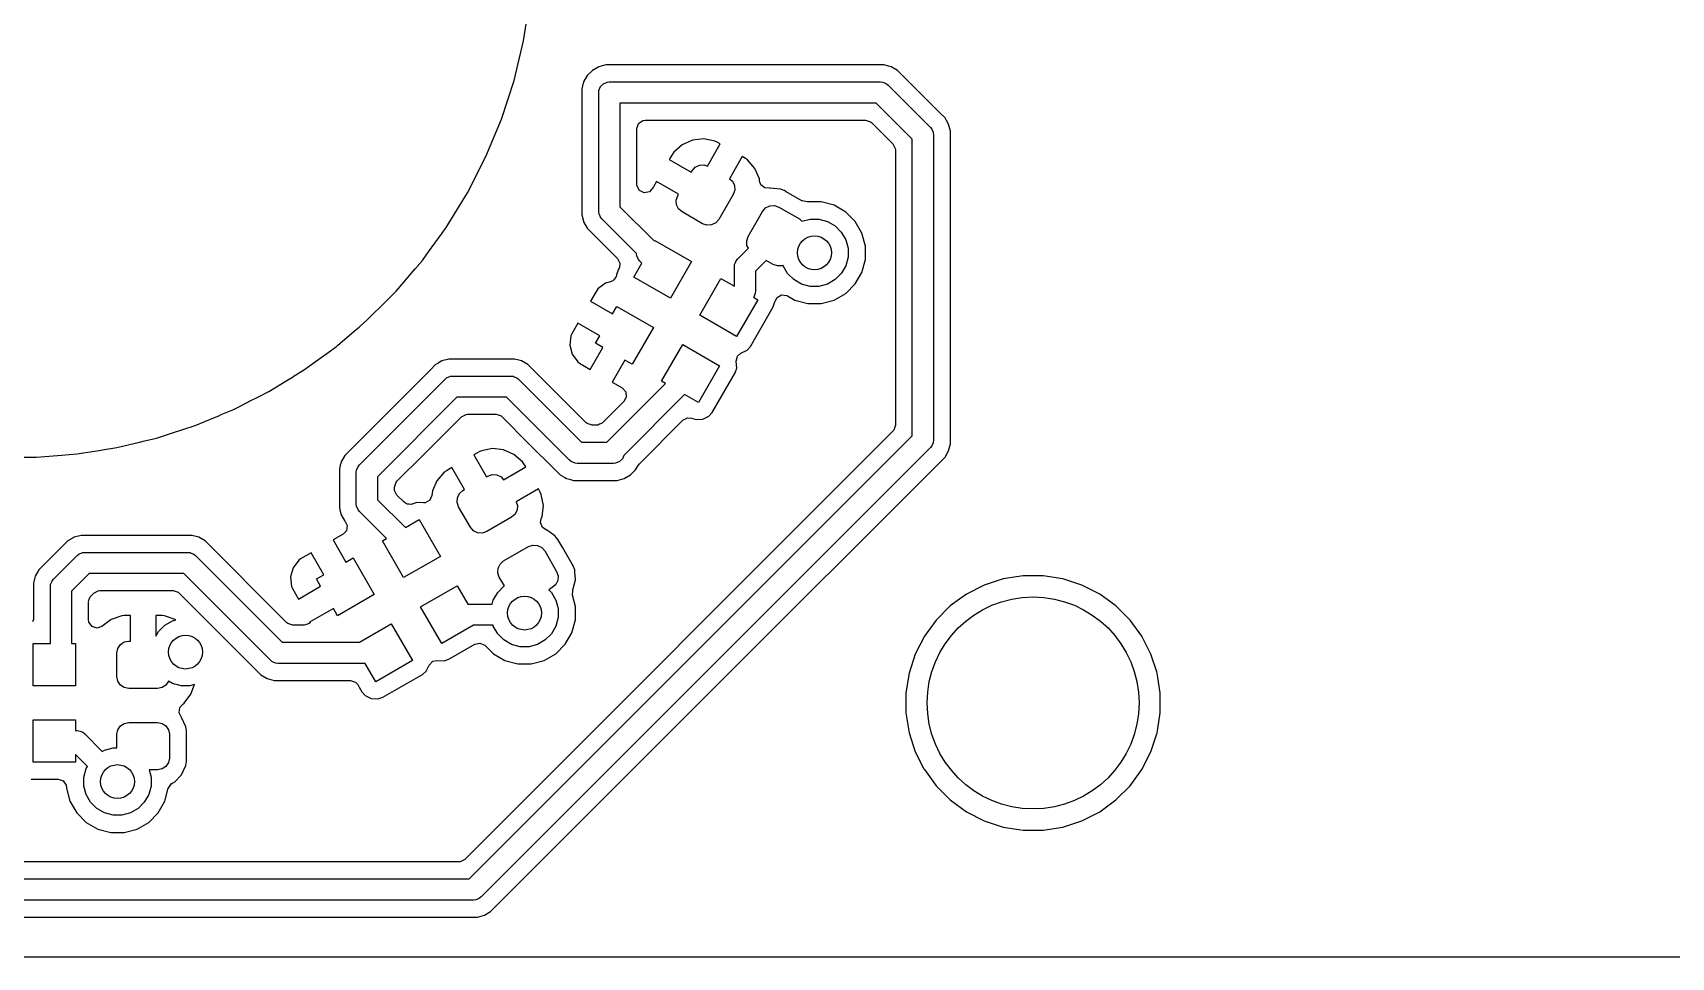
# Model space of a CAD drawing. Extents: x 0.79 to 7.64, y -5.35 to -0.98.
# Drawn here: x 1.268 to 2.029, y -5.354 to -4.925 of the extents above; entities that cross this region are included whole.
import ezdxf

# ---------------------------------------------------------------- set-up
doc = ezdxf.new("R2010")
doc.units = 0
doc.header["$MEASUREMENT"] = 0
doc.layers.add('BLACK', color=7, linetype='CONTINUOUS')

msp = doc.modelspace()

# ---------------------------------------------------------------- linework, layer by layer
at = {"layer": 'BLACK', "linetype": 'CONTINUOUS'}
for p, q in [((1.49559, -4.92878), (1.49854, -4.91014)), ((1.49118, -4.94713), (1.49559, -4.92878)), ((1.52518, -4.94489), (1.52349, -4.94781)), ((1.52756, -4.9425), (1.52518, -4.94489)), ((1.53049, -4.94081), (1.52756, -4.9425)), ((1.53375, -4.93994), (1.53049, -4.94081)), ((1.53712, -4.93994), (1.53375, -4.93994)), ((1.6631, -4.93994), (1.53712, -4.93994)), ((1.6651, -4.94048), (1.6631, -4.93994)), ((1.66636, -4.94081), (1.6651, -4.94048)), ((1.66929, -4.9425), (1.66636, -4.94081)), ((1.66636, -4.94081), (1.66636, -4.94081)), ((1.68897, -4.96219), (1.66929, -4.9425)), ((1.66929, -4.9425), (1.66929, -4.9425)), ((1.66929, -4.9425), (1.66929, -4.9425)), ((1.48535, -4.96508), (1.49118, -4.94713)), ((1.52349, -4.94781), (1.52262, -4.95107)), ((1.52262, -4.95107), (1.52262, -5.00619)), ((1.53051, -4.95276), (1.53061, -4.9518)), ((1.53051, -5.00787), (1.53051, -4.95276)), ((1.53061, -4.9518), (1.53134, -4.95002)), ((1.53134, -4.95002), (1.5327, -4.94866)), ((1.5327, -4.94866), (1.53447, -4.94793)), ((1.53447, -4.94793), (1.53543, -4.94783)), ((1.53543, -4.94783), (1.66142, -4.94783)), ((1.66142, -4.94783), (1.66238, -4.94793)), ((1.66238, -4.94793), (1.66238, -4.94793)), ((1.66238, -4.94793), (1.6629, -4.94814)), ((1.6629, -4.94814), (1.66415, -4.94866)), ((1.66415, -4.94866), (1.66415, -4.94866)), ((1.66415, -4.94866), (1.6649, -4.94928)), ((1.6649, -4.94928), (1.68458, -4.96896)), ((1.65938, -4.95768), (1.54035, -4.95768)), ((1.54035, -4.95768), (1.54035, -5.00584)), ((1.67618, -4.97448), (1.65938, -4.95768)), ((1.69136, -4.96457), (1.68897, -4.96219)), ((1.68897, -4.96219), (1.68897, -4.96219)), ((1.47813, -4.98252), (1.48535, -4.96508)), ((1.54825, -4.96947), (1.54899, -4.96718)), ((1.54825, -4.98386), (1.54825, -4.96947)), ((1.54899, -4.96718), (1.55094, -4.96576)), ((1.55094, -4.96576), (1.55215, -4.96557)), ((1.55215, -4.96557), (1.65449, -4.96557)), ((1.65449, -4.96557), (1.65679, -4.96632)), ((1.65679, -4.96632), (1.65725, -4.96671)), ((1.65725, -4.96671), (1.66715, -4.97661)), ((1.68458, -4.96896), (1.68519, -4.96971)), ((1.68519, -4.96971), (1.68583, -4.97124)), ((1.69203, -4.96573), (1.69136, -4.96457)), ((1.69136, -4.96457), (1.69136, -4.96457)), ((1.69136, -4.96457), (1.69136, -4.96457)), ((1.69304, -4.96749), (1.69203, -4.96573)), ((1.69203, -4.96573), (1.69203, -4.96573)), ((1.69392, -4.97075), (1.69304, -4.96749)), ((1.69304, -4.96749), (1.69304, -4.96749)), ((1.56934, -4.97701), (1.56539, -4.98041)), ((1.57413, -4.97492), (1.56934, -4.97701)), ((1.57932, -4.97434), (1.57413, -4.97492)), ((1.57413, -4.97492), (1.57413, -4.97492)), ((1.58445, -4.97531), (1.57932, -4.97434)), ((1.57932, -4.97434), (1.57932, -4.97434)), ((1.58104, -4.98694), (1.58698, -4.97664)), ((1.58552, -4.9758), (1.58445, -4.97531)), ((1.58445, -4.97531), (1.58445, -4.97531)), ((1.58698, -4.97664), (1.58552, -4.9758)), ((1.66715, -4.97661), (1.66824, -4.97875)), ((1.67618, -5.11213), (1.67618, -4.97448)), ((1.68583, -4.97124), (1.68593, -4.97148)), ((1.68593, -4.97148), (1.68602, -4.97244)), ((1.68602, -4.97244), (1.68602, -5.11417)), ((1.69392, -5.00349), (1.69392, -4.97075)), ((1.46956, -4.99934), (1.47813, -4.98252)), ((1.54825, -4.99547), (1.54825, -4.98386)), ((1.56471, -4.98137), (1.56327, -4.98386)), ((1.56327, -4.98386), (1.5735, -4.98977)), ((1.56539, -4.98041), (1.56471, -4.98137)), ((1.59721, -4.98255), (1.59127, -4.99284)), ((1.59868, -4.98339), (1.59721, -4.98255)), ((1.59721, -4.98255), (1.59721, -4.98255)), ((1.59964, -4.98407), (1.59868, -4.98339)), ((1.60304, -4.98803), (1.59964, -4.98407)), ((1.59964, -4.98407), (1.59964, -4.98407)), ((1.66824, -4.97875), (1.66829, -4.97936)), ((1.66829, -4.97936), (1.66829, -5.10725)), ((1.5735, -4.98977), (1.57389, -4.98909)), ((1.57389, -4.98909), (1.57531, -4.98747)), ((1.57531, -4.98747), (1.57724, -4.98652)), ((1.57724, -4.98652), (1.57938, -4.98638)), ((1.57938, -4.98638), (1.58104, -4.98694)), ((1.60513, -4.99282), (1.60304, -4.98803)), ((1.60304, -4.98803), (1.60304, -4.98803)), ((1.4597, -5.01543), (1.46956, -4.99934)), ((1.54832, -4.99624), (1.54825, -4.99547)), ((1.54951, -4.99834), (1.54832, -4.99624)), ((1.55169, -4.99934), (1.54951, -4.99834)), ((1.55406, -4.99887), (1.55169, -4.99934)), ((1.55569, -4.9971), (1.55406, -4.99887)), ((1.55593, -4.99658), (1.55569, -4.9971)), ((1.55736, -4.99409), (1.55593, -4.99658)), ((1.55593, -4.99658), (1.55593, -4.99658)), ((1.56759, -5), (1.55736, -4.99409)), ((1.5672, -5.00068), (1.56759, -5)), ((1.59298, -5.00011), (1.58629, -5.0117)), ((1.59127, -4.99284), (1.59258, -4.994)), ((1.59258, -4.994), (1.59353, -4.99593)), ((1.59368, -4.99807), (1.59298, -5.00011)), ((1.59353, -4.99593), (1.59368, -4.99807)), ((1.60525, -4.99387), (1.60513, -4.99282)), ((1.60585, -4.99556), (1.60525, -4.99387)), ((1.60773, -4.99707), (1.60585, -4.99556)), ((1.60987, -4.99719), (1.60773, -4.99707)), ((1.61003, -4.99719), (1.60987, -4.99721)), ((1.60987, -4.99721), (1.60987, -4.99719)), ((1.61013, -4.9972), (1.61003, -4.99719)), ((1.61021, -4.99718), (1.61013, -4.9972)), ((1.61492, -4.99759), (1.61021, -4.99718)), ((1.61021, -4.99718), (1.61021, -4.99718)), ((1.61672, -4.99834), (1.61492, -4.99759)), ((1.61674, -4.99834), (1.61672, -4.99834)), ((1.61765, -4.99887), (1.61674, -4.99834)), ((1.62491, -5.00306), (1.61765, -4.99887)), ((1.52262, -5.00619), (1.52262, -5.00956)), ((1.53061, -5.00883), (1.53051, -5.00787)), ((1.54035, -5.00584), (1.55636, -5.02184)), ((1.56651, -5.00271), (1.5672, -5.00068)), ((1.56665, -5.00486), (1.56651, -5.00271)), ((1.5676, -5.00679), (1.56665, -5.00486)), ((1.56922, -5.00821), (1.5676, -5.00679)), ((1.59993, -5.01958), (1.60662, -5.00798)), ((1.60662, -5.00798), (1.60804, -5.00637)), ((1.60804, -5.00637), (1.60997, -5.00542)), ((1.60997, -5.00542), (1.61212, -5.00527)), ((1.61212, -5.00527), (1.61415, -5.00597)), ((1.61415, -5.00597), (1.6237, -5.01148)), ((1.625, -5.00311), (1.62491, -5.00306)), ((1.62737, -5.00355), (1.625, -5.00311)), ((1.6276, -5.00352), (1.62737, -5.00355)), ((1.63382, -5.00352), (1.6276, -5.00352)), ((1.6276, -5.00352), (1.6276, -5.00352)), ((1.63983, -5.00513), (1.63382, -5.00352)), ((1.64523, -5.00825), (1.63983, -5.00513)), ((1.69392, -5.11249), (1.69392, -5.00349)), ((1.45763, -5.01827), (1.4597, -5.01543)), ((1.52262, -5.00956), (1.52339, -5.01244)), ((1.52339, -5.01244), (1.52349, -5.01282)), ((1.52349, -5.01282), (1.52518, -5.01574)), ((1.53082, -5.00935), (1.53061, -5.00883)), ((1.53061, -5.00883), (1.53061, -5.00883)), ((1.53134, -5.01061), (1.53082, -5.00935)), ((1.53195, -5.01135), (1.53134, -5.01061)), ((1.53134, -5.01061), (1.53134, -5.01061)), ((1.54809, -5.02749), (1.53195, -5.01135)), ((1.57876, -5.01372), (1.56922, -5.00821)), ((1.5808, -5.01441), (1.57876, -5.01372)), ((1.58294, -5.01427), (1.5808, -5.01441)), ((1.58487, -5.01332), (1.58294, -5.01427)), ((1.58629, -5.0117), (1.58487, -5.01332)), ((1.6237, -5.01148), (1.62492, -5.01255)), ((1.62492, -5.01255), (1.62865, -5.01155)), ((1.62865, -5.01155), (1.63276, -5.01155)), ((1.63276, -5.01155), (1.63674, -5.01262)), ((1.63674, -5.01262), (1.6403, -5.01467)), ((1.6403, -5.01467), (1.6432, -5.01758)), ((1.64963, -5.01265), (1.64523, -5.00825)), ((1.65274, -5.01804), (1.64963, -5.01265)), ((1.45144, -5.02679), (1.45729, -5.01875)), ((1.45729, -5.01875), (1.45757, -5.01837)), ((1.45757, -5.01837), (1.45763, -5.01827)), ((1.52518, -5.01574), (1.52518, -5.01574)), ((1.52518, -5.01574), (1.52518, -5.01574)), ((1.52518, -5.01574), (1.53349, -5.02405)), ((1.55636, -5.02184), (1.55661, -5.02141)), ((1.55661, -5.02141), (1.57366, -5.03125)), ((1.59924, -5.02161), (1.59993, -5.01958)), ((1.59938, -5.02376), (1.59924, -5.02161)), ((1.6432, -5.01758), (1.64526, -5.02114)), ((1.64526, -5.02114), (1.64632, -5.02511)), ((1.65435, -5.02405), (1.65274, -5.01804)), ((1.44613, -5.0336), (1.4486, -5.0307)), ((1.4486, -5.0307), (1.44891, -5.03028)), ((1.44891, -5.03028), (1.45144, -5.02679)), ((1.53349, -5.02405), (1.53929, -5.02985)), ((1.53929, -5.02985), (1.54038, -5.032)), ((1.54809, -5.02765), (1.54809, -5.02749)), ((1.54819, -5.02861), (1.54809, -5.02765)), ((1.54892, -5.03038), (1.54819, -5.02861)), ((1.54953, -5.03113), (1.54892, -5.03038)), ((1.54892, -5.03038), (1.54892, -5.03038)), ((1.59433, -5.03095), (1.59495, -5.03021)), ((1.59495, -5.03021), (1.60004, -5.02511)), ((1.60004, -5.02511), (1.59938, -5.02376)), ((1.6083, -5.03077), (1.60335, -5.03573)), ((1.61149, -5.03262), (1.6083, -5.03077)), ((1.64632, -5.02922), (1.64526, -5.03319)), ((1.64632, -5.02511), (1.64632, -5.02922)), ((1.65274, -5.03629), (1.65435, -5.03028)), ((1.65435, -5.03028), (1.65435, -5.02405)), ((1.43635, -5.04505), (1.44526, -5.03461)), ((1.44526, -5.03461), (1.44595, -5.03384)), ((1.44595, -5.03384), (1.44613, -5.0336)), ((1.53858, -5.03826), (1.53809, -5.03887)), ((1.53881, -5.03765), (1.53858, -5.03826)), ((1.53955, -5.03518), (1.53879, -5.03741)), ((1.53879, -5.03741), (1.53881, -5.03765)), ((1.54007, -5.03428), (1.53955, -5.03518)), ((1.54018, -5.03398), (1.54007, -5.03428)), ((1.54038, -5.032), (1.54018, -5.03398)), ((1.54677, -5.03846), (1.55046, -5.03206)), ((1.55046, -5.03206), (1.54953, -5.03113)), ((1.57366, -5.03125), (1.56382, -5.0483)), ((1.5935, -5.03369), (1.5936, -5.03273)), ((1.5935, -5.04271), (1.5935, -5.03369)), ((1.5936, -5.03273), (1.59364, -5.03262)), ((1.59364, -5.03262), (1.5939, -5.032)), ((1.5939, -5.032), (1.59433, -5.03095)), ((1.59433, -5.03095), (1.59433, -5.03095)), ((1.60335, -5.03573), (1.60335, -5.04505)), ((1.61353, -5.03331), (1.61149, -5.03262)), ((1.61568, -5.03317), (1.61353, -5.03331)), ((1.6161, -5.03296), (1.61568, -5.03317)), ((1.61616, -5.03319), (1.6161, -5.03296)), ((1.61821, -5.03675), (1.61616, -5.03319)), ((1.62112, -5.03966), (1.61821, -5.03675)), ((1.6432, -5.03675), (1.6403, -5.03966)), ((1.64526, -5.03319), (1.6432, -5.03675)), ((1.64963, -5.04168), (1.65274, -5.03629)), ((1.43343, -5.04796), (1.43635, -5.04505)), ((1.52955, -5.04466), (1.5267, -5.0496)), ((1.53014, -5.04386), (1.52955, -5.04466)), ((1.52955, -5.04466), (1.52955, -5.04466)), ((1.53371, -5.04126), (1.53014, -5.04386)), ((1.53014, -5.04386), (1.53014, -5.04386)), ((1.53594, -5.04066), (1.53371, -5.04126)), ((1.53371, -5.04126), (1.53371, -5.04126)), ((1.53656, -5.04029), (1.53594, -5.04066)), ((1.53708, -5.04015), (1.53656, -5.04029)), ((1.53733, -5.03983), (1.53708, -5.04015)), ((1.53776, -5.03958), (1.53733, -5.03983)), ((1.53809, -5.03887), (1.53776, -5.03958)), ((1.56382, -5.0483), (1.54677, -5.03846)), ((1.57746, -5.05617), (1.5873, -5.03913)), ((1.5873, -5.03913), (1.5935, -5.04271)), ((1.60325, -5.04601), (1.60252, -5.04778)), ((1.60335, -5.04505), (1.60325, -5.04601)), ((1.62468, -5.04171), (1.62112, -5.03966)), ((1.62865, -5.04278), (1.62468, -5.04171)), ((1.63276, -5.04278), (1.62865, -5.04278)), ((1.63674, -5.04171), (1.63276, -5.04278)), ((1.6403, -5.03966), (1.63674, -5.04171)), ((1.64523, -5.04608), (1.64963, -5.04168)), ((1.423, -5.05839), (1.43208, -5.04932)), ((1.43208, -5.04932), (1.43311, -5.04832)), ((1.43311, -5.04832), (1.43343, -5.04796)), ((1.5267, -5.0496), (1.5267, -5.0496)), ((1.5267, -5.0496), (1.53693, -5.0555)), ((1.53693, -5.0555), (1.5389, -5.05209)), ((1.5389, -5.05209), (1.55595, -5.06194)), ((1.60435, -5.04897), (1.59451, -5.06602)), ((1.60095, -5.07064), (1.61157, -5.05224)), ((1.60252, -5.04778), (1.60245, -5.04787)), ((1.60245, -5.04787), (1.60435, -5.04897)), ((1.61157, -5.05224), (1.61233, -5.05002)), ((1.61233, -5.05002), (1.61245, -5.04965)), ((1.61233, -5.05002), (1.61233, -5.05002)), ((1.61245, -5.04965), (1.61251, -5.04967)), ((1.61251, -5.04967), (1.61336, -5.0479)), ((1.61336, -5.0479), (1.61547, -5.04675)), ((1.61547, -5.04675), (1.61786, -5.04706)), ((1.61786, -5.04706), (1.61813, -5.0472)), ((1.61813, -5.0472), (1.62158, -5.0492)), ((1.62158, -5.0492), (1.6276, -5.05081)), ((1.6276, -5.05081), (1.6276, -5.05081)), ((1.6276, -5.05081), (1.63382, -5.05081)), ((1.63382, -5.05081), (1.63983, -5.0492)), ((1.63382, -5.05081), (1.63382, -5.05081)), ((1.63983, -5.0492), (1.64523, -5.04608)), ((1.41955, -5.06135), (1.41972, -5.0612)), ((1.41972, -5.0612), (1.423, -5.05839)), ((1.5208, -5.05983), (1.51795, -5.06476)), ((1.53102, -5.06573), (1.5208, -5.05983)), ((1.59451, -5.06602), (1.57746, -5.05617)), ((1.40933, -5.07007), (1.41779, -5.06284)), ((1.41779, -5.06284), (1.41785, -5.06279)), ((1.41785, -5.06279), (1.41916, -5.06172)), ((1.41916, -5.06172), (1.41955, -5.06135)), ((1.51755, -5.06568), (1.51708, -5.07007)), ((1.51795, -5.06476), (1.51755, -5.06568)), ((1.51755, -5.06568), (1.51755, -5.06568)), ((1.52906, -5.06914), (1.53102, -5.06573)), ((1.55595, -5.06194), (1.5461, -5.07898)), ((1.39338, -5.08174), (1.40259, -5.07505)), ((1.40259, -5.07505), (1.40417, -5.07396)), ((1.40417, -5.07396), (1.40481, -5.07344)), ((1.40481, -5.07344), (1.40865, -5.07065)), ((1.40865, -5.07065), (1.40933, -5.07007)), ((1.51708, -5.07007), (1.51822, -5.07433)), ((1.51708, -5.07007), (1.51708, -5.07007)), ((1.51822, -5.07433), (1.52082, -5.0779)), ((1.52656, -5.08134), (1.53247, -5.07111)), ((1.53247, -5.07111), (1.52906, -5.06914)), ((1.55974, -5.08686), (1.56958, -5.06981)), ((1.56958, -5.06981), (1.58663, -5.07965)), ((1.5944, -5.07755), (1.595, -5.07521)), ((1.595, -5.07521), (1.59657, -5.0738)), ((1.59657, -5.0738), (1.59659, -5.07379)), ((1.59659, -5.07379), (1.59941, -5.0724)), ((1.59659, -5.07379), (1.59659, -5.07379)), ((1.59941, -5.0724), (1.60095, -5.07064)), ((1.38907, -5.08439), (1.39338, -5.08174)), ((1.45234, -5.0815), (1.41258, -5.12127)), ((1.45473, -5.07912), (1.45234, -5.0815)), ((1.45234, -5.0815), (1.45234, -5.0815)), ((1.45541, -5.07872), (1.45473, -5.07912)), ((1.45619, -5.07827), (1.45541, -5.07872)), ((1.45684, -5.0779), (1.45619, -5.07827)), ((1.45765, -5.07743), (1.45684, -5.0779)), ((1.46091, -5.07656), (1.45765, -5.07743)), ((1.46429, -5.07656), (1.46091, -5.07656)), ((1.46091, -5.07656), (1.46091, -5.07656)), ((1.46452, -5.07656), (1.46429, -5.07656)), ((1.49145, -5.07656), (1.46452, -5.07656)), ((1.46452, -5.07656), (1.46452, -5.07656)), ((1.49345, -5.07709), (1.49145, -5.07656)), ((1.49145, -5.07656), (1.49145, -5.07656)), ((1.49471, -5.07743), (1.49345, -5.07709)), ((1.49763, -5.07912), (1.49471, -5.07743)), ((1.49471, -5.07743), (1.49471, -5.07743)), ((1.51182, -5.09331), (1.49763, -5.07912)), ((1.49763, -5.07912), (1.49763, -5.07912)), ((1.49763, -5.07912), (1.49763, -5.07912)), ((1.52082, -5.0779), (1.52082, -5.0779)), ((1.52082, -5.0779), (1.52162, -5.07849)), ((1.52162, -5.07849), (1.52656, -5.08134)), ((1.54269, -5.07702), (1.53679, -5.08725)), ((1.5461, -5.07898), (1.54269, -5.07702)), ((1.58663, -5.07965), (1.57679, -5.0967)), ((1.58324, -5.10132), (1.59386, -5.08293)), ((1.59386, -5.08293), (1.59461, -5.0807)), ((1.59441, -5.07757), (1.5944, -5.07755)), ((1.59461, -5.0807), (1.59441, -5.07757)), ((1.59441, -5.07757), (1.59441, -5.07757)), ((1.37249, -5.09405), (1.37729, -5.09161)), ((1.37729, -5.09161), (1.38647, -5.08598)), ((1.38647, -5.08598), (1.38825, -5.08495)), ((1.38825, -5.08495), (1.38907, -5.08439)), ((1.41935, -5.12565), (1.45912, -5.08589)), ((1.45912, -5.08589), (1.45986, -5.08528)), ((1.45986, -5.08528), (1.46164, -5.08454)), ((1.46164, -5.08454), (1.4626, -5.08445)), ((1.4626, -5.08445), (1.48976, -5.08445)), ((1.48976, -5.08445), (1.49072, -5.08454)), ((1.49072, -5.08454), (1.49072, -5.08454)), ((1.49072, -5.08454), (1.49124, -5.08476)), ((1.49124, -5.08476), (1.4925, -5.08528)), ((1.4925, -5.08528), (1.4925, -5.08528)), ((1.4925, -5.08528), (1.49324, -5.08589)), ((1.49324, -5.08589), (1.52251, -5.11516)), ((1.53433, -5.11516), (1.56157, -5.08791)), ((1.53679, -5.08725), (1.54145, -5.08993)), ((1.54145, -5.08993), (1.54306, -5.09172)), ((1.56157, -5.08791), (1.55974, -5.08686)), ((1.36079, -5.10001), (1.36337, -5.09869)), ((1.36337, -5.09869), (1.36956, -5.09554)), ((1.36956, -5.09554), (1.37149, -5.09462)), ((1.37149, -5.09462), (1.37249, -5.09405)), ((1.46464, -5.09429), (1.42776, -5.13117)), ((1.48773, -5.09429), (1.46464, -5.09429)), ((1.51699, -5.12356), (1.48773, -5.09429)), ((1.52464, -5.10612), (1.51182, -5.09331)), ((1.54225, -5.09607), (1.5322, -5.10612)), ((1.57039, -5.09301), (1.54213, -5.12127)), ((1.54331, -5.09412), (1.54225, -5.09607)), ((1.54306, -5.09172), (1.54331, -5.09412)), ((1.57679, -5.0967), (1.57039, -5.09301)), ((1.34304, -5.1074), (1.35198, -5.10369)), ((1.35198, -5.10369), (1.35401, -5.10292)), ((1.35401, -5.10292), (1.35519, -5.10236)), ((1.35519, -5.10236), (1.36047, -5.10017)), ((1.36047, -5.10017), (1.36079, -5.10001)), ((1.44906, -5.12103), (1.46676, -5.10333)), ((1.46676, -5.10333), (1.46891, -5.10223)), ((1.46891, -5.10223), (1.46952, -5.10219)), ((1.46952, -5.10219), (1.48284, -5.10219)), ((1.48284, -5.10219), (1.48513, -5.10293)), ((1.48513, -5.10293), (1.4856, -5.10333)), ((1.4856, -5.10333), (1.49795, -5.11568)), ((1.5251, -5.10652), (1.52464, -5.10612)), ((1.5274, -5.10726), (1.5251, -5.10652)), ((1.53086, -5.1068), (1.53005, -5.10722)), ((1.53173, -5.10652), (1.53086, -5.1068)), ((1.53192, -5.10626), (1.53173, -5.10652)), ((1.5322, -5.10612), (1.53192, -5.10626)), ((1.54944, -5.12513), (1.56965, -5.10491)), ((1.56965, -5.10491), (1.5718, -5.10382)), ((1.5718, -5.10382), (1.57366, -5.10398)), ((1.57366, -5.10398), (1.57574, -5.10468)), ((1.57574, -5.10468), (1.57887, -5.10448)), ((1.57887, -5.10448), (1.58169, -5.10309)), ((1.58169, -5.10309), (1.58324, -5.10132)), ((1.31886, -5.11472), (1.32509, -5.11323)), ((1.32509, -5.11323), (1.33384, -5.11038)), ((1.33384, -5.11038), (1.33592, -5.10978)), ((1.33592, -5.10978), (1.33728, -5.10927)), ((1.33728, -5.10927), (1.34304, -5.1074)), ((1.66715, -5.11001), (1.46827, -5.30888)), ((1.4704, -5.31791), (1.67618, -5.11213)), ((1.52944, -5.10726), (1.5274, -5.10726)), ((1.53005, -5.10722), (1.52944, -5.10726)), ((1.66754, -5.10954), (1.66715, -5.11001)), ((1.66829, -5.10725), (1.66754, -5.10954)), ((1.68602, -5.11417), (1.68593, -5.11513)), ((1.69392, -5.11586), (1.69392, -5.11249)), ((1.26177, -5.12207), (1.26928, -5.12207)), ((1.26928, -5.12207), (1.27716, -5.12145)), ((1.26928, -5.12207), (1.26928, -5.12207)), ((1.27716, -5.12145), (1.27917, -5.12137)), ((1.27917, -5.12137), (1.28099, -5.12115)), ((1.28099, -5.12115), (1.28809, -5.12059)), ((1.28809, -5.12059), (1.29631, -5.11929)), ((1.29631, -5.11929), (1.29838, -5.11903)), ((1.29838, -5.11903), (1.30006, -5.11869)), ((1.30006, -5.11869), (1.30673, -5.11763)), ((1.30673, -5.11763), (1.31524, -5.11559)), ((1.31524, -5.11559), (1.31734, -5.11516)), ((1.31734, -5.11516), (1.31886, -5.11472)), ((1.41258, -5.12127), (1.41089, -5.12419)), ((1.43679, -5.1333), (1.44906, -5.12103)), ((1.47493, -5.1196), (1.47244, -5.12103)), ((1.47244, -5.12103), (1.47834, -5.13126)), ((1.47244, -5.12103), (1.47244, -5.12103)), ((1.47599, -5.11911), (1.47493, -5.1196)), ((1.68458, -5.11765), (1.47592, -5.32631)), ((1.48113, -5.11814), (1.47599, -5.11911)), ((1.47599, -5.11911), (1.47599, -5.11911)), ((1.48631, -5.11872), (1.48113, -5.11814)), ((1.48113, -5.11814), (1.48113, -5.11814)), ((1.4911, -5.12081), (1.48631, -5.11872)), ((1.49506, -5.12422), (1.4911, -5.12081)), ((1.4911, -5.12081), (1.4911, -5.12081)), ((1.49795, -5.11568), (1.51022, -5.12795)), ((1.52251, -5.11516), (1.53433, -5.11516)), ((1.54213, -5.12127), (1.54149, -5.12281)), ((1.58183, -5.23157), (1.69136, -5.12204)), ((1.68519, -5.11691), (1.68458, -5.11765)), ((1.68582, -5.1154), (1.68519, -5.11691)), ((1.68519, -5.11691), (1.68519, -5.11691)), ((1.68593, -5.11513), (1.68582, -5.1154)), ((1.68593, -5.11513), (1.68593, -5.11513)), ((1.69136, -5.12204), (1.69304, -5.11912)), ((1.69136, -5.12204), (1.69136, -5.12204)), ((1.69304, -5.11912), (1.69392, -5.11586)), ((1.69304, -5.11912), (1.69304, -5.11912)), ((1.69304, -5.11912), (1.69304, -5.11912)), ((1.41046, -5.12579), (1.41002, -5.12745)), ((1.41002, -5.12745), (1.41002, -5.1422)), ((1.41067, -5.12503), (1.41046, -5.12579)), ((1.41089, -5.12419), (1.41067, -5.12503)), ((1.41067, -5.12503), (1.41067, -5.12503)), ((1.41089, -5.12419), (1.41089, -5.12419)), ((1.41791, -5.12913), (1.41801, -5.12817)), ((1.41791, -5.14389), (1.41791, -5.12913)), ((1.41801, -5.12817), (1.41874, -5.1264)), ((1.41874, -5.1264), (1.41935, -5.12565)), ((1.41874, -5.1264), (1.41874, -5.1264)), ((1.45876, -5.12906), (1.45535, -5.13302)), ((1.45972, -5.12838), (1.45876, -5.12906)), ((1.45876, -5.12906), (1.45876, -5.12906)), ((1.46221, -5.12694), (1.45972, -5.12838)), ((1.45972, -5.12838), (1.45972, -5.12838)), ((1.46811, -5.13717), (1.46221, -5.12694)), ((1.46221, -5.12694), (1.46221, -5.12694)), ((1.48629, -5.13259), (1.49659, -5.12664)), ((1.49574, -5.12517), (1.49506, -5.12422)), ((1.49659, -5.12664), (1.49574, -5.12517)), ((1.49574, -5.12517), (1.49574, -5.12517)), ((1.51022, -5.12795), (1.51022, -5.12795)), ((1.51022, -5.12795), (1.5126, -5.13033)), ((1.51774, -5.12417), (1.51699, -5.12356)), ((1.51951, -5.12491), (1.51774, -5.12417)), ((1.52047, -5.125), (1.51951, -5.12491)), ((1.5374, -5.125), (1.52047, -5.125)), ((1.53836, -5.12491), (1.5374, -5.125)), ((1.54014, -5.12417), (1.53836, -5.12491)), ((1.54149, -5.12281), (1.54014, -5.12417)), ((1.54527, -5.13033), (1.54766, -5.12795)), ((1.54766, -5.12795), (1.54882, -5.12594)), ((1.54882, -5.12594), (1.54944, -5.12513)), ((1.42776, -5.13117), (1.42776, -5.14185)), ((1.43565, -5.13606), (1.43639, -5.13377)), ((1.43565, -5.13697), (1.43565, -5.13606)), ((1.4357, -5.13758), (1.43565, -5.13697)), ((1.43639, -5.13377), (1.43679, -5.1333)), ((1.45535, -5.13302), (1.45327, -5.1378)), ((1.46743, -5.13756), (1.46811, -5.13717)), ((1.47834, -5.13126), (1.47902, -5.13087)), ((1.47902, -5.13087), (1.48106, -5.13018)), ((1.48106, -5.13018), (1.48321, -5.13032)), ((1.48321, -5.13032), (1.48514, -5.13127)), ((1.48514, -5.13127), (1.48629, -5.13259)), ((1.50249, -5.13687), (1.49219, -5.14281)), ((1.50334, -5.13834), (1.50249, -5.13687)), ((1.5126, -5.13033), (1.51476, -5.13158)), ((1.51476, -5.13158), (1.51553, -5.13202)), ((1.51553, -5.13202), (1.51553, -5.13202)), ((1.51553, -5.13202), (1.51553, -5.13202)), ((1.51553, -5.13202), (1.5169, -5.13239)), ((1.5169, -5.13239), (1.51879, -5.13289)), ((1.51879, -5.13289), (1.51879, -5.13289)), ((1.51879, -5.13289), (1.51879, -5.13289)), ((1.51879, -5.13289), (1.5224, -5.13289)), ((1.5224, -5.13289), (1.5224, -5.13289)), ((1.5224, -5.13289), (1.53909, -5.13289)), ((1.53909, -5.13289), (1.54235, -5.13202)), ((1.53909, -5.13289), (1.53909, -5.13289)), ((1.54235, -5.13202), (1.54527, -5.13033)), ((1.41002, -5.1422), (1.41002, -5.14558)), ((1.41801, -5.14485), (1.41791, -5.14389)), ((1.41874, -5.14662), (1.41801, -5.14485)), ((1.42776, -5.14185), (1.4407, -5.1548)), ((1.43679, -5.13972), (1.4357, -5.13758)), ((1.43996, -5.14289), (1.43679, -5.13972)), ((1.44052, -5.14323), (1.43996, -5.14289)), ((1.44079, -5.14352), (1.44052, -5.14323)), ((1.44112, -5.14359), (1.44079, -5.14352)), ((1.44156, -5.14386), (1.44112, -5.14359)), ((1.44236, -5.14385), (1.44156, -5.14386)), ((1.44315, -5.14401), (1.44236, -5.14385)), ((1.4437, -5.14395), (1.44315, -5.14401)), ((1.44382, -5.14388), (1.4437, -5.14395)), ((1.44604, -5.14312), (1.44382, -5.14388)), ((1.44918, -5.14333), (1.44604, -5.14312)), ((1.4492, -5.14334), (1.44918, -5.14333)), ((1.44959, -5.1433), (1.4492, -5.14334)), ((1.44994, -5.14324), (1.44959, -5.1433)), ((1.45204, -5.14205), (1.44994, -5.14324)), ((1.45303, -5.13986), (1.45204, -5.14205)), ((1.45327, -5.1378), (1.45303, -5.13986)), ((1.45327, -5.1378), (1.45327, -5.1378)), ((1.46472, -5.14306), (1.46486, -5.14091)), ((1.46541, -5.14509), (1.46472, -5.14306)), ((1.46486, -5.14091), (1.46582, -5.13898)), ((1.46582, -5.13898), (1.46743, -5.13756)), ((1.49219, -5.14281), (1.49276, -5.14447)), ((1.49276, -5.14447), (1.49262, -5.14662)), ((1.50383, -5.1394), (1.50334, -5.13834)), ((1.5048, -5.14453), (1.50383, -5.1394)), ((1.50421, -5.14972), (1.5048, -5.14453)), ((1.5048, -5.14453), (1.5048, -5.14453)), ((1.41002, -5.14558), (1.41047, -5.14725)), ((1.41047, -5.14725), (1.41089, -5.14884)), ((1.41089, -5.14884), (1.41258, -5.15176)), ((1.41258, -5.15176), (1.41274, -5.15196)), ((1.41274, -5.15196), (1.41269, -5.152)), ((1.41269, -5.152), (1.41365, -5.15388)), ((1.41935, -5.14737), (1.41874, -5.14662)), ((1.41874, -5.14662), (1.41874, -5.14662)), ((1.43188, -5.15989), (1.41935, -5.14737)), ((1.4407, -5.1548), (1.4471, -5.1511)), ((1.4471, -5.1511), (1.45694, -5.16815)), ((1.47093, -5.15464), (1.46541, -5.14509)), ((1.49005, -5.14996), (1.47846, -5.15666)), ((1.49167, -5.14855), (1.49005, -5.14996)), ((1.49262, -5.14662), (1.49167, -5.14855)), ((1.50347, -5.15246), (1.50379, -5.15069)), ((1.50433, -5.15471), (1.50347, -5.15246)), ((1.50379, -5.15069), (1.50421, -5.14972)), ((1.50421, -5.14972), (1.50421, -5.14972)), ((1.2863, -5.1596), (1.28386, -5.16101)), ((1.28679, -5.15932), (1.2863, -5.1596)), ((1.2863, -5.1596), (1.2863, -5.1596)), ((1.29005, -5.15844), (1.28679, -5.15932)), ((1.28679, -5.15932), (1.28679, -5.15932)), ((1.28679, -5.15932), (1.28679, -5.15932)), ((1.29342, -5.15844), (1.29005, -5.15844)), ((1.34145, -5.15844), (1.29342, -5.15844)), ((1.34345, -5.15898), (1.34145, -5.15844)), ((1.34471, -5.15932), (1.34345, -5.15898)), ((1.34763, -5.16101), (1.34471, -5.15932)), ((1.34471, -5.15932), (1.34471, -5.15932)), ((1.41175, -5.15787), (1.40709, -5.16056)), ((1.41328, -5.15626), (1.41175, -5.15787)), ((1.41365, -5.15388), (1.41328, -5.15626)), ((1.43005, -5.16095), (1.43188, -5.15989)), ((1.47234, -5.15626), (1.47093, -5.15464)), ((1.47427, -5.15721), (1.47234, -5.15626)), ((1.47642, -5.15735), (1.47427, -5.15721)), ((1.47846, -5.15666), (1.47642, -5.15735)), ((1.50613, -5.15587), (1.50433, -5.15471)), ((1.50612, -5.15589), (1.50613, -5.15587)), ((1.50627, -5.15596), (1.50612, -5.15589)), ((1.50635, -5.15602), (1.50627, -5.15596)), ((1.50643, -5.15604), (1.50635, -5.15602)), ((1.50775, -5.15696), (1.50643, -5.15604)), ((1.50643, -5.15604), (1.50643, -5.15604)), ((1.51006, -5.15858), (1.50775, -5.15696)), ((1.5103, -5.15875), (1.51006, -5.15858)), ((1.5115, -5.16031), (1.5103, -5.15875)), ((1.2817, -5.16317), (1.27045, -5.17441)), ((1.27723, -5.1788), (1.28825, -5.16778)), ((1.28386, -5.16101), (1.2817, -5.16317)), ((1.2817, -5.16317), (1.2817, -5.16317)), ((1.2817, -5.16317), (1.2817, -5.16317)), ((1.2817, -5.16317), (1.2817, -5.16317)), ((1.28825, -5.16778), (1.289, -5.16717)), ((1.289, -5.16717), (1.29077, -5.16643)), ((1.29077, -5.16643), (1.29173, -5.16634)), ((1.29077, -5.16643), (1.29077, -5.16643)), ((1.29173, -5.16634), (1.33976, -5.16634)), ((1.33976, -5.16634), (1.34072, -5.16643)), ((1.34072, -5.16643), (1.34072, -5.16643)), ((1.34072, -5.16643), (1.34113, -5.1666)), ((1.34113, -5.1666), (1.3425, -5.16717)), ((1.3425, -5.16717), (1.3425, -5.16717)), ((1.3425, -5.16717), (1.34324, -5.16778)), ((1.34324, -5.16778), (1.38349, -5.20803)), ((1.35831, -5.17168), (1.34763, -5.16101)), ((1.34763, -5.16101), (1.34763, -5.16101)), ((1.34763, -5.16101), (1.34763, -5.16101)), ((1.34763, -5.16101), (1.34763, -5.16101)), ((1.39687, -5.16646), (1.39193, -5.16932)), ((1.40277, -5.17669), (1.39687, -5.16646)), ((1.40709, -5.16056), (1.413, -5.17079)), ((1.43989, -5.17799), (1.43005, -5.16095)), ((1.48633, -5.17029), (1.49792, -5.1636)), ((1.49792, -5.1636), (1.49996, -5.16291)), ((1.49996, -5.16291), (1.5021, -5.16305)), ((1.5021, -5.16305), (1.50403, -5.164)), ((1.50403, -5.164), (1.50545, -5.16562)), ((1.50545, -5.16562), (1.51096, -5.17517)), ((1.51377, -5.16424), (1.5115, -5.16031)), ((1.51813, -5.17179), (1.51377, -5.16424)), ((1.27045, -5.17442), (1.26877, -5.17734)), ((1.27045, -5.17441), (1.27045, -5.17442)), ((1.36436, -5.17774), (1.35831, -5.17168)), ((1.38852, -5.17347), (1.38738, -5.17774)), ((1.39113, -5.16991), (1.38852, -5.17347)), ((1.38852, -5.17347), (1.38852, -5.17347)), ((1.39193, -5.16932), (1.39113, -5.16991)), ((1.413, -5.17079), (1.41641, -5.16882)), ((1.41641, -5.16882), (1.42625, -5.18587)), ((1.45694, -5.16815), (1.43989, -5.17799)), ((1.48362, -5.17579), (1.48376, -5.17364)), ((1.48376, -5.17364), (1.48471, -5.17171)), ((1.48471, -5.17171), (1.48633, -5.17029)), ((1.51096, -5.17517), (1.51165, -5.1772)), ((1.51858, -5.17258), (1.51813, -5.17179)), ((1.51934, -5.1744), (1.51858, -5.17258)), ((1.51944, -5.1756), (1.51934, -5.1744)), ((1.26843, -5.17859), (1.26789, -5.1806)), ((1.26789, -5.1806), (1.26789, -5.19738)), ((1.26877, -5.17734), (1.26843, -5.17859)), ((1.26843, -5.17859), (1.26843, -5.17859)), ((1.26877, -5.17734), (1.26877, -5.17734)), ((1.27579, -5.18228), (1.27588, -5.18132)), ((1.27579, -5.20866), (1.27579, -5.18228)), ((1.27588, -5.18132), (1.2759, -5.18128)), ((1.2759, -5.18128), (1.27644, -5.17998)), ((1.27644, -5.17998), (1.27662, -5.17955)), ((1.27662, -5.17955), (1.27723, -5.1788)), ((1.27662, -5.17955), (1.27662, -5.17955)), ((1.29377, -5.17618), (1.28563, -5.18432)), ((1.33773, -5.17618), (1.29377, -5.17618)), ((1.37797, -5.21643), (1.33773, -5.17618)), ((1.36718, -5.18055), (1.36436, -5.17774)), ((1.38562, -5.19899), (1.36718, -5.18055)), ((1.38738, -5.17774), (1.38786, -5.18213)), ((1.38738, -5.17774), (1.38738, -5.17774)), ((1.38786, -5.18213), (1.38786, -5.18213)), ((1.38786, -5.18213), (1.38825, -5.18304)), ((1.3911, -5.18798), (1.40133, -5.18207)), ((1.39936, -5.17866), (1.40277, -5.17669)), ((1.40133, -5.18207), (1.39936, -5.17866)), ((1.44776, -5.19163), (1.46481, -5.18179)), ((1.46481, -5.18179), (1.46973, -5.19031)), ((1.48357, -5.1849), (1.48648, -5.18199)), ((1.48431, -5.17782), (1.48362, -5.17579)), ((1.48666, -5.18189), (1.48431, -5.17782)), ((1.48648, -5.18199), (1.48666, -5.18189)), ((1.50895, -5.18269), (1.5073, -5.18364)), ((1.51056, -5.18128), (1.50895, -5.18269)), ((1.51151, -5.17935), (1.51056, -5.18128)), ((1.51165, -5.1772), (1.51151, -5.17935)), ((1.51853, -5.18367), (1.51975, -5.17911)), ((1.5197, -5.17852), (1.51944, -5.1756)), ((1.51975, -5.17911), (1.5197, -5.17852)), ((1.70961, -5.18147), (1.70132, -5.1857)), ((1.71845, -5.1786), (1.70961, -5.18147)), ((1.72763, -5.17715), (1.71845, -5.1786)), ((1.73693, -5.17715), (1.72763, -5.17715)), ((1.72763, -5.17715), (1.72763, -5.17715)), ((1.74612, -5.1786), (1.73693, -5.17715)), ((1.73693, -5.17715), (1.73693, -5.17715)), ((1.75496, -5.18147), (1.74612, -5.1786)), ((1.76325, -5.1857), (1.75496, -5.18147)), ((1.28563, -5.18432), (1.28563, -5.20866)), ((1.29352, -5.18921), (1.29362, -5.18891)), ((1.29352, -5.19753), (1.29352, -5.18921)), ((1.29357, -5.1886), (1.29399, -5.18778)), ((1.29362, -5.18891), (1.29357, -5.1886)), ((1.29399, -5.18778), (1.29427, -5.18692)), ((1.29427, -5.18692), (1.29467, -5.18645)), ((1.29467, -5.18645), (1.2959, -5.18522)), ((1.2959, -5.18522), (1.29805, -5.18412)), ((1.29805, -5.18412), (1.29865, -5.18407)), ((1.29865, -5.18407), (1.33284, -5.18407)), ((1.33284, -5.18407), (1.33513, -5.18482)), ((1.33513, -5.18482), (1.3356, -5.18522)), ((1.3356, -5.18522), (1.3712, -5.22082)), ((1.38825, -5.18304), (1.3911, -5.18798)), ((1.3911, -5.18798), (1.3911, -5.18798)), ((1.42625, -5.18587), (1.4092, -5.19571)), ((1.46973, -5.19031), (1.48102, -5.19031)), ((1.48102, -5.19031), (1.48151, -5.18846)), ((1.48151, -5.18846), (1.48357, -5.1849)), ((1.5073, -5.18364), (1.50856, -5.1849)), ((1.50856, -5.1849), (1.51061, -5.18846)), ((1.51061, -5.18846), (1.51168, -5.19243)), ((1.51833, -5.18625), (1.51845, -5.18401)), ((1.5197, -5.19138), (1.51833, -5.18625)), ((1.51844, -5.184), (1.51845, -5.18395)), ((1.51845, -5.18401), (1.51844, -5.184)), ((1.51845, -5.18395), (1.51846, -5.18385)), ((1.51846, -5.18385), (1.51852, -5.1837)), ((1.51852, -5.1837), (1.51853, -5.18367)), ((1.70132, -5.1857), (1.6938, -5.19116)), ((1.77077, -5.19116), (1.76325, -5.1857)), ((1.76325, -5.1857), (1.76325, -5.1857)), ((1.76325, -5.1857), (1.76325, -5.1857)), ((1.26789, -5.19751), (1.2675, -5.19858)), ((1.26789, -5.19738), (1.26787, -5.19744)), ((1.26787, -5.19744), (1.26789, -5.19751)), ((1.29372, -5.19876), (1.29352, -5.19753)), ((1.30402, -5.1975), (1.29974, -5.20066)), ((1.30895, -5.19578), (1.30402, -5.1975)), ((1.31012, -5.19567), (1.30895, -5.19578)), ((1.30895, -5.19578), (1.30895, -5.19578)), ((1.31299, -5.19567), (1.31012, -5.19567)), ((1.31299, -5.20748), (1.31299, -5.19567)), ((1.31299, -5.19567), (1.31299, -5.19567)), ((1.32768, -5.19567), (1.3248, -5.19567)), ((1.3248, -5.19567), (1.3248, -5.19567)), ((1.3248, -5.19567), (1.3248, -5.20524)), ((1.32885, -5.19578), (1.32768, -5.19567)), ((1.33378, -5.1975), (1.32885, -5.19578)), ((1.329, -5.2001), (1.33256, -5.19805)), ((1.33256, -5.19805), (1.33399, -5.19766)), ((1.33399, -5.19766), (1.33378, -5.1975)), ((1.40724, -5.1923), (1.39642, -5.19854)), ((1.4092, -5.19571), (1.40724, -5.1923)), ((1.45761, -5.20868), (1.44776, -5.19163)), ((1.51168, -5.19654), (1.51061, -5.20051)), ((1.51168, -5.19243), (1.51168, -5.19654)), ((1.51809, -5.20361), (1.5197, -5.1976)), ((1.5197, -5.1976), (1.5197, -5.19138)), ((1.68722, -5.19774), (1.68176, -5.20526)), ((1.6938, -5.19116), (1.68722, -5.19774)), ((1.77734, -5.19774), (1.77077, -5.19116)), ((1.78281, -5.20526), (1.77734, -5.19774)), ((1.29515, -5.2007), (1.29372, -5.19876)), ((1.29745, -5.20143), (1.29515, -5.2007)), ((1.29974, -5.20066), (1.29745, -5.20143)), ((1.3248, -5.20524), (1.32609, -5.20301)), ((1.32609, -5.20301), (1.329, -5.2001)), ((1.38609, -5.19939), (1.38562, -5.19899)), ((1.38838, -5.20014), (1.38609, -5.19939)), ((1.3935, -5.20014), (1.38838, -5.20014)), ((1.3937, -5.20013), (1.3935, -5.20014)), ((1.39474, -5.19973), (1.3937, -5.20013)), ((1.39579, -5.19939), (1.39474, -5.19973)), ((1.39585, -5.1993), (1.39579, -5.19939)), ((1.39595, -5.19927), (1.39585, -5.1993)), ((1.39642, -5.19854), (1.39595, -5.19927)), ((1.41936, -5.20803), (1.43413, -5.19951)), ((1.43413, -5.19951), (1.44397, -5.21655)), ((1.47237, -5.20016), (1.45761, -5.20868)), ((1.48142, -5.20016), (1.47237, -5.20016)), ((1.48151, -5.20051), (1.48142, -5.20016)), ((1.48357, -5.20407), (1.48151, -5.20051)), ((1.48648, -5.20698), (1.48357, -5.20407)), ((1.50856, -5.20407), (1.50565, -5.20698)), ((1.51061, -5.20051), (1.50856, -5.20407)), ((1.51498, -5.209), (1.51809, -5.20361)), ((1.68176, -5.20526), (1.67754, -5.21354)), ((1.78703, -5.21354), (1.78281, -5.20526)), ((1.26772, -5.22835), (1.26772, -5.20866)), ((1.26772, -5.20866), (1.27579, -5.20866)), ((1.28563, -5.20866), (1.2874, -5.20866)), ((1.2874, -5.20866), (1.2874, -5.22835)), ((1.30669, -5.21299), (1.30711, -5.21088)), ((1.30669, -5.22402), (1.30669, -5.21299)), ((1.30711, -5.21088), (1.30831, -5.20909)), ((1.30831, -5.20909), (1.3101, -5.2079)), ((1.3101, -5.2079), (1.3122, -5.20748)), ((1.3122, -5.20748), (1.31299, -5.20748)), ((1.38349, -5.20803), (1.41936, -5.20803)), ((1.46088, -5.2159), (1.47298, -5.20892)), ((1.47298, -5.20892), (1.47533, -5.20842)), ((1.47533, -5.20842), (1.47753, -5.2094)), ((1.47753, -5.2094), (1.47768, -5.20954)), ((1.47768, -5.20954), (1.48155, -5.21341)), ((1.48155, -5.21341), (1.48694, -5.21652)), ((1.49004, -5.20904), (1.48648, -5.20698)), ((1.49401, -5.2101), (1.49004, -5.20904)), ((1.49812, -5.2101), (1.49401, -5.2101)), ((1.50209, -5.20904), (1.49812, -5.2101)), ((1.50565, -5.20698), (1.50209, -5.20904)), ((1.50519, -5.21652), (1.51058, -5.21341)), ((1.51058, -5.21341), (1.51498, -5.209)), ((1.3712, -5.22082), (1.3712, -5.22082)), ((1.3712, -5.22082), (1.37271, -5.22233)), ((1.37872, -5.21704), (1.37797, -5.21643)), ((1.37932, -5.21729), (1.37872, -5.21704)), ((1.37872, -5.21704), (1.37872, -5.21704)), ((1.38049, -5.21778), (1.37932, -5.21729)), ((1.38145, -5.21787), (1.38049, -5.21778)), ((1.38049, -5.21778), (1.38049, -5.21778)), ((1.422, -5.21787), (1.38145, -5.21787)), ((1.42692, -5.2264), (1.422, -5.21787)), ((1.44397, -5.21655), (1.42692, -5.2264)), ((1.45035, -5.22145), (1.45174, -5.21864)), ((1.45174, -5.21864), (1.45175, -5.21862)), ((1.45174, -5.21864), (1.45174, -5.21864)), ((1.45175, -5.21862), (1.45343, -5.21689)), ((1.45343, -5.21689), (1.4555, -5.21645)), ((1.4555, -5.21645), (1.45552, -5.21645)), ((1.45552, -5.21645), (1.45552, -5.21645)), ((1.45552, -5.21645), (1.45866, -5.21666)), ((1.45866, -5.21666), (1.46088, -5.2159)), ((1.48694, -5.21652), (1.49295, -5.21813)), ((1.49295, -5.21813), (1.49295, -5.21813)), ((1.49295, -5.21813), (1.49918, -5.21813)), ((1.49918, -5.21813), (1.50519, -5.21652)), ((1.49918, -5.21813), (1.49918, -5.21813)), ((1.67754, -5.21354), (1.67466, -5.22239)), ((1.78973, -5.22185), (1.78703, -5.21354)), ((1.2874, -5.22835), (1.26772, -5.22835)), ((1.30711, -5.22613), (1.30669, -5.22402)), ((1.30831, -5.22791), (1.30711, -5.22613)), ((1.3101, -5.22911), (1.30831, -5.22791)), ((1.32949, -5.22791), (1.3277, -5.22911)), ((1.33068, -5.22613), (1.32949, -5.22791)), ((1.33069, -5.22607), (1.33068, -5.22613)), ((1.33256, -5.22715), (1.33069, -5.22607)), ((1.33653, -5.22821), (1.33256, -5.22715)), ((1.34064, -5.22821), (1.33653, -5.22821)), ((1.34267, -5.22767), (1.34064, -5.22821)), ((1.34108, -5.2322), (1.34267, -5.22767)), ((1.37271, -5.22233), (1.37359, -5.2232)), ((1.37359, -5.2232), (1.37651, -5.22489)), ((1.37651, -5.22489), (1.37977, -5.22577)), ((1.37977, -5.22577), (1.41519, -5.22577)), ((1.41519, -5.22577), (1.41748, -5.22651)), ((1.41748, -5.22651), (1.41857, -5.22771)), ((1.41857, -5.22771), (1.41929, -5.22896)), ((1.43019, -5.23362), (1.44859, -5.223)), ((1.44859, -5.223), (1.45035, -5.22145)), ((1.67466, -5.22239), (1.67321, -5.23157)), ((1.7899, -5.22239), (1.78973, -5.22185)), ((1.79136, -5.23157), (1.7899, -5.22239)), ((1.3122, -5.22953), (1.3101, -5.22911)), ((1.32559, -5.22953), (1.3122, -5.22953)), ((1.3277, -5.22911), (1.32559, -5.22953)), ((1.33798, -5.2364), (1.34108, -5.2322)), ((1.41929, -5.22896), (1.42047, -5.23102)), ((1.42047, -5.23102), (1.42047, -5.23102)), ((1.42047, -5.23102), (1.42202, -5.23278)), ((1.42202, -5.23278), (1.42484, -5.23417)), ((1.42484, -5.23417), (1.42797, -5.23438)), ((1.42797, -5.23438), (1.43019, -5.23362)), ((1.48031, -5.33309), (1.58183, -5.23157)), ((1.67321, -5.23157), (1.67321, -5.24087)), ((1.79136, -5.24087), (1.79136, -5.23157)), ((1.33559, -5.24078), (1.33597, -5.2384)), ((1.33656, -5.24269), (1.33559, -5.24078)), ((1.33597, -5.2384), (1.33713, -5.23703)), ((1.33655, -5.2427), (1.33656, -5.24269)), ((1.33664, -5.24284), (1.33655, -5.2427)), ((1.33668, -5.24292), (1.33664, -5.24284)), ((1.33674, -5.24298), (1.33668, -5.24292)), ((1.33874, -5.24726), (1.33674, -5.24298)), ((1.33674, -5.24298), (1.33674, -5.24298)), ((1.33674, -5.24298), (1.33674, -5.24298)), ((1.33713, -5.23703), (1.33798, -5.2364)), ((1.33798, -5.2364), (1.33798, -5.2364)), ((1.67321, -5.24087), (1.67466, -5.25005)), ((1.79004, -5.24922), (1.79136, -5.24087)), ((1.26772, -5.26378), (1.26772, -5.24409)), ((1.26772, -5.24409), (1.2874, -5.24409)), ((1.2874, -5.24409), (1.2874, -5.24902)), ((1.2874, -5.24902), (1.28811, -5.24902)), ((1.28811, -5.24902), (1.28907, -5.24911)), ((1.28907, -5.24911), (1.28907, -5.24911)), ((1.28907, -5.24911), (1.28959, -5.24933)), ((1.28959, -5.24933), (1.29084, -5.24985)), ((1.29084, -5.24985), (1.29084, -5.24985)), ((1.29084, -5.24985), (1.29159, -5.25046)), ((1.29159, -5.25046), (1.29992, -5.25879)), ((1.30669, -5.25079), (1.30711, -5.24868)), ((1.30669, -5.25715), (1.30669, -5.25079)), ((1.30711, -5.24868), (1.30831, -5.24689)), ((1.30831, -5.24689), (1.3101, -5.2457)), ((1.3101, -5.2457), (1.3122, -5.24528)), ((1.3122, -5.24528), (1.32559, -5.24528)), ((1.32559, -5.24528), (1.3277, -5.2457)), ((1.3277, -5.2457), (1.32949, -5.24689)), ((1.32949, -5.24689), (1.33068, -5.24868)), ((1.33068, -5.24868), (1.3311, -5.25079)), ((1.3311, -5.25079), (1.3311, -5.26181)), ((1.339, -5.24922), (1.33874, -5.24726)), ((1.33874, -5.24726), (1.33874, -5.24726)), ((1.339, -5.26338), (1.339, -5.24922)), ((1.67466, -5.25005), (1.67754, -5.2589)), ((1.78703, -5.2589), (1.7899, -5.25005)), ((1.7899, -5.25005), (1.79004, -5.24922)), ((1.29992, -5.25879), (1.30091, -5.25821)), ((1.30091, -5.25821), (1.30488, -5.25715)), ((1.30488, -5.25715), (1.30669, -5.25715)), ((1.67754, -5.2589), (1.68159, -5.26686)), ((1.78281, -5.26718), (1.78703, -5.2589)), ((1.2874, -5.26378), (1.26772, -5.26378)), ((1.29296, -5.26575), (1.2874, -5.26019)), ((1.2874, -5.26019), (1.2874, -5.26378)), ((1.29132, -5.27071), (1.29239, -5.26674)), ((1.29239, -5.26674), (1.29296, -5.26575)), ((1.32949, -5.26571), (1.3277, -5.2669)), ((1.33068, -5.26392), (1.32949, -5.26571)), ((1.3311, -5.26181), (1.33068, -5.26392)), ((1.33674, -5.26962), (1.33874, -5.26533)), ((1.33874, -5.26533), (1.339, -5.26338)), ((1.26694, -5.27167), (1.2794, -5.27167)), ((1.2794, -5.27167), (1.28169, -5.27242)), ((1.28169, -5.27242), (1.2831, -5.27437)), ((1.2831, -5.27437), (1.28329, -5.27557)), ((1.29132, -5.27482), (1.29132, -5.27071)), ((1.32559, -5.26732), (1.32164, -5.26732)), ((1.32164, -5.26732), (1.32255, -5.27071)), ((1.32255, -5.27071), (1.32255, -5.27482)), ((1.3277, -5.2669), (1.32559, -5.26732)), ((1.3306, -5.2758), (1.33191, -5.27378)), ((1.33191, -5.27378), (1.33271, -5.27328)), ((1.33271, -5.27328), (1.3334, -5.27296)), ((1.3334, -5.27296), (1.33674, -5.26962)), ((1.68159, -5.26686), (1.68176, -5.26718)), ((1.68176, -5.26718), (1.68722, -5.27471)), ((1.77734, -5.27471), (1.78281, -5.26718)), ((1.28329, -5.27557), (1.28329, -5.27588)), ((1.28329, -5.27588), (1.2849, -5.28189)), ((1.2849, -5.28189), (1.28802, -5.28728)), ((1.29239, -5.27879), (1.29132, -5.27482)), ((1.29444, -5.28235), (1.29239, -5.27879)), ((1.32148, -5.27879), (1.31943, -5.28235)), ((1.32255, -5.27482), (1.32148, -5.27879)), ((1.32585, -5.28728), (1.32897, -5.28189)), ((1.32897, -5.28189), (1.33058, -5.27588)), ((1.33058, -5.27588), (1.3306, -5.2758)), ((1.33058, -5.27588), (1.33058, -5.27588)), ((1.68722, -5.27471), (1.6938, -5.28128)), ((1.6938, -5.28128), (1.70132, -5.28675)), ((1.76325, -5.28675), (1.77077, -5.28128)), ((1.77077, -5.28128), (1.77734, -5.27471)), ((1.28802, -5.28728), (1.29242, -5.29168)), ((1.29735, -5.28526), (1.29444, -5.28235)), ((1.30091, -5.28731), (1.29735, -5.28526)), ((1.30488, -5.28838), (1.30091, -5.28731)), ((1.30899, -5.28838), (1.30488, -5.28838)), ((1.31296, -5.28731), (1.30899, -5.28838)), ((1.31652, -5.28526), (1.31296, -5.28731)), ((1.31943, -5.28235), (1.31652, -5.28526)), ((1.32145, -5.29168), (1.32585, -5.28728)), ((1.70132, -5.28675), (1.70961, -5.29097)), ((1.75496, -5.29097), (1.76325, -5.28675)), ((1.29242, -5.29168), (1.29781, -5.29479)), ((1.29781, -5.29479), (1.30382, -5.29641)), ((1.30382, -5.29641), (1.30382, -5.29641)), ((1.30382, -5.29641), (1.31005, -5.29641)), ((1.31005, -5.29641), (1.31606, -5.29479)), ((1.31005, -5.29641), (1.31005, -5.29641)), ((1.31606, -5.29479), (1.32145, -5.29168)), ((1.70961, -5.29097), (1.71845, -5.29384)), ((1.71845, -5.29384), (1.71845, -5.29384)), ((1.71845, -5.29384), (1.71845, -5.29384)), ((1.71845, -5.29384), (1.72763, -5.2953)), ((1.72763, -5.2953), (1.72763, -5.2953)), ((1.72763, -5.2953), (1.73693, -5.2953)), ((1.73693, -5.2953), (1.74612, -5.29384)), ((1.74612, -5.29384), (1.75496, -5.29097)), ((1.74612, -5.29384), (1.74612, -5.29384)), ((1.74612, -5.29384), (1.74612, -5.29384)), ((1.46552, -5.31002), (1.12031, -5.31002)), ((1.46613, -5.30997), (1.46552, -5.31002)), ((1.46827, -5.30888), (1.46613, -5.30997)), ((1.11542, -5.31791), (1.4704, -5.31791)), ((1.47392, -5.32745), (1.4734, -5.32766)), ((1.47518, -5.32693), (1.47392, -5.32745)), ((1.47592, -5.32631), (1.47518, -5.32693)), ((1.47518, -5.32693), (1.47518, -5.32693)), ((1.47244, -5.32776), (1.11339, -5.32776)), ((1.4734, -5.32766), (1.47244, -5.32776)), ((1.4734, -5.32766), (1.4734, -5.32766)), ((1.47413, -5.33565), (1.47739, -5.33478)), ((1.47739, -5.33478), (1.48031, -5.33309)), ((1.47739, -5.33478), (1.47739, -5.33478)), ((1.47739, -5.33478), (1.47739, -5.33478)), ((1.48031, -5.33309), (1.48031, -5.33309)), ((1.48031, -5.33309), (1.48031, -5.33309)), ((1.11531, -5.33565), (1.47413, -5.33565)), ((1.47413, -5.33565), (1.47413, -5.33565)), ((7.44077, -5.35431), (0.98442, -5.35431))]:
    msp.add_line(p, q, dxfattribs=at)
at = {"layer": 'BLACK'}
for centre, radius in [((1.63071, -5.02717), 0.00787), ((1.49606, -5.19449), 0.00787), ((1.73228, -5.23622), 0.04921), ((1.33858, -5.2126), 0.00787), ((1.30694, -5.27276), 0.00787)]:
    msp.add_circle(centre, radius, dxfattribs=at)

doc.saveas('drawing.dxf')
